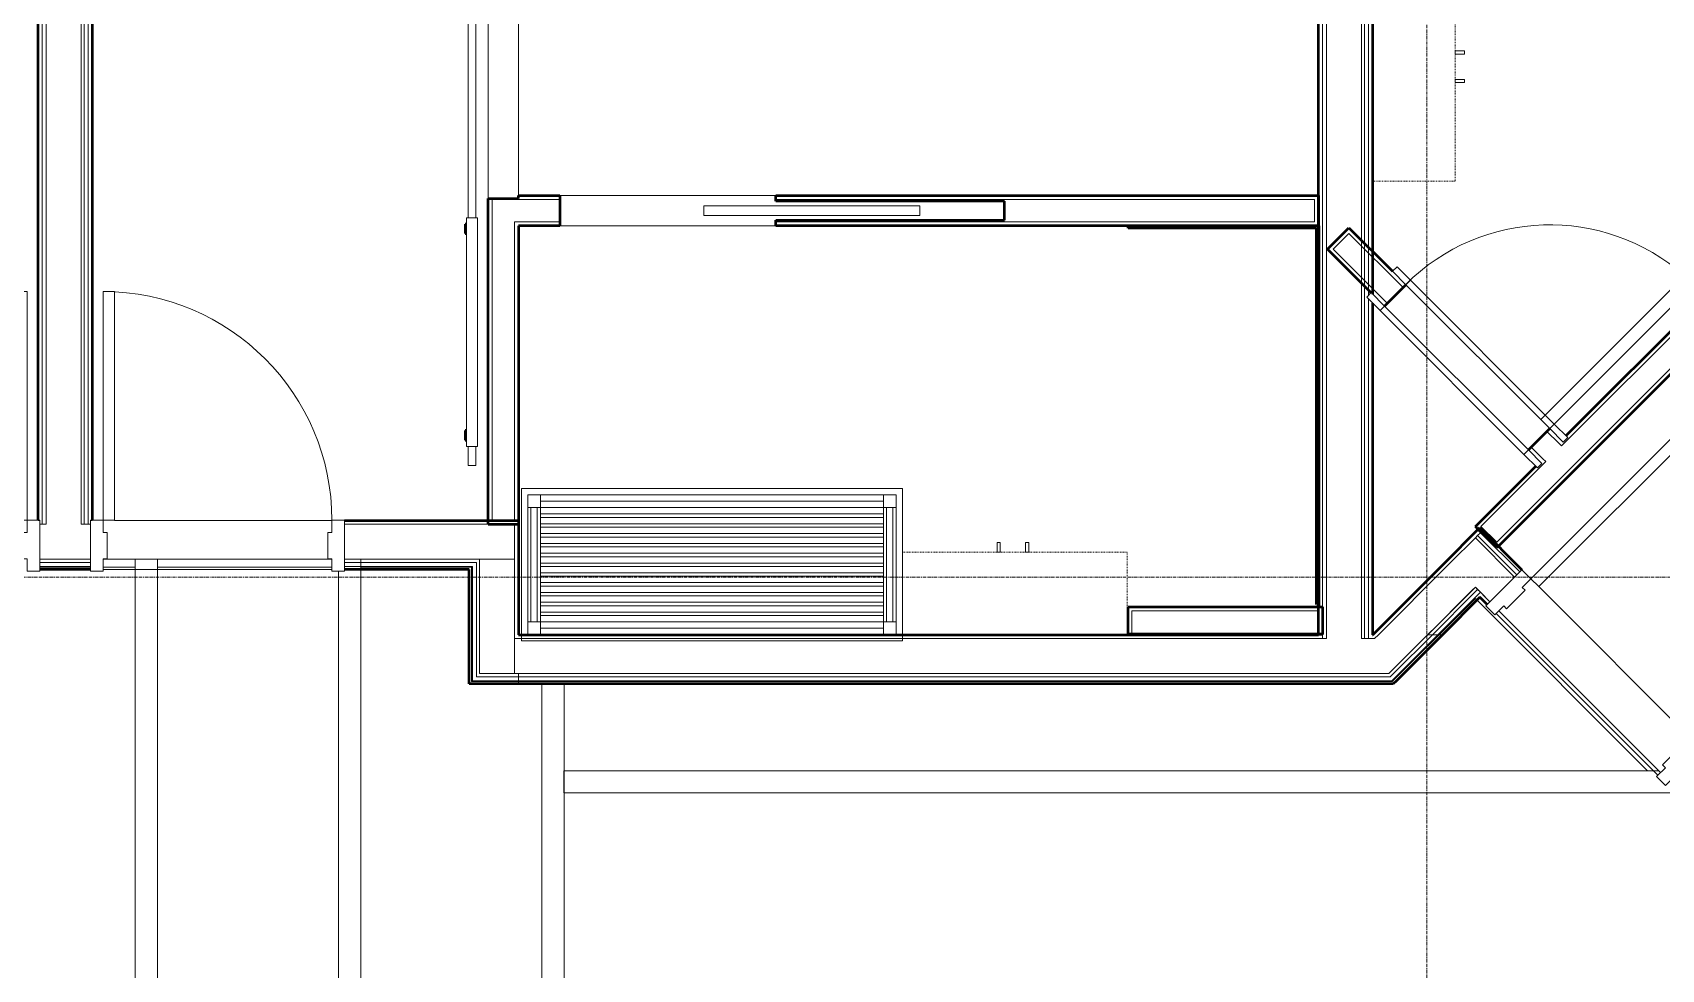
# Model space of a CAD drawing. Header units: inches. Extents: x -4218 to -1830, y 9767 to 12426.
# Drawn here: x -2719.8 to -2463.4, y 10405.5 to 10552.9 of the extents above; entities that cross this region are included whole.
import ezdxf

# ---------------------------------------------------------------- set-up
doc = ezdxf.new("R2010")
doc.units = ezdxf.units.IN
doc.header["$MEASUREMENT"] = 0
doc.linetypes.add('Dash', pattern=[0.25, 0.125, -0.125])
doc.linetypes.add('Grid Line 1_2_', pattern=[0.875, 0.5, -0.125, 0.125, -0.125])
for name, color, linetype, lineweight in [('0-1', 7, 'Continuous', 5), ('0-2', 10, 'Continuous', 9), ('A-DOOR-1', 10, 'Continuous', 9), ('A-DOOR-2', 50, 'Continuous', 20), ('A-DOOR-4', 7, 'Continuous', 50), ('A-DOOR-FRAM-1', 10, 'Continuous', 9), ('A-DOOR-FRAM-3', 50, 'Continuous', 20), ('A-FLOR-3', 192, 'Continuous', 9), ('A-WALL-1', 7, 'Continuous', 50), ('A-WALL-2', 250, 'Continuous', 13), ('A-WALL-3', 10, 'Continuous', 9), ('A-WALL-4', 252, 'Continuous', 9), ('I-WALL-1', 7, 'Continuous', 50), ('I-WALL-2', 10, 'Continuous', 9), ('I-WALL-3', 252, 'Continuous', 9), ('I-WALL-4', 253, 'Continuous', 9), ('Q-CASE-1', 252, 'Continuous', 9), ('Q-CASE-2', 10, 'Continuous', 9), ('Q-CASE-4', 252, 'Dash', 9), ('Q-CASE-7', 10, 'Dash', 9), ('S-BEAM', 12, 'Continuous', 9), ('S-GRID-1', 1, 'Grid Line 1_2_', 9)]:
    doc.layers.add(name, color=color, linetype=linetype, lineweight=lineweight)

# ---------------------------------------------------------------- blocks, each defined once
blk = doc.blocks.new('SWING - SINGLE - FLUSH - 2-10 x 6-8 - PRIVACY-3199407-BACKGROUND - RCP - 2ND FLOOR')
at = {"layer": 'A-DOOR-1'}
blk.add_arc((17, 2.37), 34.07, 93.3657, 180, dxfattribs=at)
at = {"layer": 'A-DOOR-2'}
for p, q in [((15, 2.37), (15, 36.38)), ((17, 36.38), (15, 36.38)), ((17, 2.37), (17, 36.38)), ((17, 2.37), (15, 2.37))]:
    blk.add_line(p, q, dxfattribs=at)
at = {"layer": 'A-DOOR-FRAM-1'}
for p, q in [((-17, 3.37), (-20, 3.37)), ((-20, 2.37), (-20, 3.37)), ((17, 3.37), (-17, 3.37)), ((-17, 2.37), (-17, 3.37)), ((20, 3.37), (17, 3.37)), ((17, 2.37), (17, 3.37)), ((20, 2.37), (20, 3.37)), ((-20, 2.37), (-17, 2.37)), ((-17, 2.37), (17, 2.37)), ((17, 2.37), (20, 2.37)), ((-17, -2.38), (-20, -2.38)), ((-20, -2.38), (-20, -3.38)), ((17, -2.38), (-17, -2.38)), ((-17, -2.38), (-17, -3.38)), ((20, -2.38), (17, -2.38)), ((17, -2.38), (17, -3.38)), ((20, -2.38), (20, -3.38)), ((-20, -3.38), (-17, -3.38)), ((-17, -3.38), (17, -3.38)), ((17, -3.38), (20, -3.38))]:
    blk.add_line(p, q, dxfattribs=at)
blk = doc.blocks.new('SWING - SINGLE - FLUSH - 2-8 x 6-8 - PASSAGE-3199406-BACKGROUND - RCP - 2ND FLOOR')
at = {"layer": 'A-DOOR-1'}
blk.add_arc((16, 2.37), 32.07, 93.5759, 180, dxfattribs=at)
at = {"layer": 'A-DOOR-2'}
for p, q in [((14, 2.37), (14, 34.38)), ((16, 34.38), (14, 34.38)), ((16, 2.37), (16, 34.38)), ((16, 2.37), (14, 2.37))]:
    blk.add_line(p, q, dxfattribs=at)
at = {"layer": 'A-DOOR-FRAM-1'}
for p, q in [((-16, 3.37), (-19, 3.37)), ((-19, 2.37), (-19, 3.37)), ((16, 3.37), (-16, 3.37)), ((-16, 2.37), (-16, 3.37)), ((19, 3.37), (16, 3.37)), ((16, 2.37), (16, 3.37)), ((19, 2.37), (19, 3.37)), ((-19, 2.37), (-16, 2.37)), ((-16, 2.37), (16, 2.37)), ((16, 2.37), (19, 2.37)), ((-16, -2.38), (-19, -2.38)), ((-19, -2.38), (-19, -3.38)), ((16, -2.38), (-16, -2.38)), ((-16, -2.38), (-16, -3.38)), ((19, -2.38), (16, -2.38)), ((16, -2.38), (16, -3.38)), ((19, -2.38), (19, -3.38)), ((-19, -3.38), (-16, -3.38)), ((-16, -3.38), (16, -3.38)), ((16, -3.38), (19, -3.38))]:
    blk.add_line(p, q, dxfattribs=at)
blk = doc.blocks.new('POCKET - FLUSH - 2-10 x 6-8-2882529-BACKGROUND - RCP - 2ND FLOOR')
at = {"layer": 'A-DOOR-2'}
for p, q in [((-39.67, 0.75), (-39.67, -0.75)), ((-5.67, 0.75), (-39.67, 0.75)), ((-5.67, -0.75), (-5.67, 0.75)), ((-39.67, -0.75), (-5.67, -0.75))]:
    blk.add_line(p, q, dxfattribs=at)
blk = doc.blocks.new('BARN - FLUSH - 3-0 x 7-0 BARN DOOR-2961665-BACKGROUND - RCP - 2ND FLOOR')
at = {"layer": 'A-DOOR-1'}
for p, q in [((-57, 5.57), (-60, 5.57)), ((-60, 5.57), (-60, 4.95)), ((-57, 4.07), (-57, 5.82)), ((-57, 5.82), (-21, 5.82)), ((-21, 5.82), (-21, 4.07)), ((21, 5.57), (-21, 5.57)), ((21, 4.95), (21, 5.57)), ((-60, 4.95), (-60, 4.32)), ((-60, 4.32), (-57, 4.32)), ((-21, 4.07), (-57, 4.07)), ((-21, 4.32), (21, 4.32)), ((21, 4.32), (21, 4.95))]:
    blk.add_line(p, q, dxfattribs=at)
at = {"layer": 'A-DOOR-4'}
for p, q in [((-56, 6), (-56, 5.82)), ((-54.5, 6), (-56, 6)), ((-54.5, 5.82), (-54.5, 6)), ((-23.5, 6), (-23.5, 5.82)), ((-22, 6), (-23.5, 6)), ((-22, 5.82), (-22, 6))]:
    blk.add_line(p, q, dxfattribs=at)
blk = doc.blocks.new('300 Series Wall Hung Cabinet_326 - 36_-V76-BACKGROUND - RCP - 2ND FLOOR')
at = {"layer": 'Q-CASE-2'}
for p, q in [((-2.01, -13.19), (-2.5, -13.19)), ((-2.5, -13.19), (-2.5, -14.69)), ((-2.5, -14.69), (-2.01, -14.69)), ((-2.01, -14.69), (-2.01, -13.19)), ((2.49, -13.19), (2, -13.19)), ((2, -13.19), (2, -14.69)), ((2, -14.69), (2.49, -14.69)), ((2.49, -14.69), (2.49, -13.19))]:
    blk.add_line(p, q, dxfattribs=at)
at = {"layer": 'Q-CASE-4'}
blk.add_line((18, -0.19), (-18, -0.19), dxfattribs=at)
at = {"layer": 'Q-CASE-7'}
for p, q in [((-18, -0.19), (-18, -13.19)), ((-18, -13.19), (18, -13.19))]:
    blk.add_line(p, q, dxfattribs=at)
blk = doc.blocks.new('Bath Vanity - Bath Vanity 60_-V78-BACKGROUND - RCP - 2ND FLOOR')
at = {"layer": 'Q-CASE-1'}
for p, q in [((-29.26, -1), (-29.26, 0)), ((-29.26, 0), (30.74, 0)), ((30.74, 0), (30.74, -0.37)), ((30.74, -0.37), (30.74, -1))]:
    blk.add_line(p, q, dxfattribs=at)
at = {"layer": 'Q-CASE-2'}
for p, q in [((-29.26, -24), (-29.26, -1)), ((-28.26, -3), (-28.26, -1)), ((-28.26, -1), (-26.26, -1)), ((27.74, -1), (-26.26, -1)), ((-26.26, -1), (-26.26, -3)), ((27.74, -2), (-26.26, -2)), ((27.74, -3), (27.74, -1)), ((27.74, -1), (29.74, -1)), ((29.74, -1), (29.74, -3)), ((30.74, -1), (30.74, -24)), ((-28.26, -3), (-28.26, -21)), ((-26.26, -3), (-28.26, -3)), ((-27.76, -3), (-27.76, -21)), ((-26.76, -3), (-26.76, -21)), ((27.74, -3), (-26.26, -3)), ((-26.26, -3), (-26.26, -21)), ((-26.26, -4), (27.74, -4)), ((27.74, -4.55), (-26.26, -4.55)), ((27.74, -3), (27.74, -21)), ((29.74, -3), (27.74, -3)), ((28.24, -3), (28.24, -21)), ((29.24, -3), (29.24, -21)), ((29.74, -3), (29.74, -21)), ((-26.26, -5.55), (27.74, -5.55)), ((27.74, -6.09), (-26.26, -6.09)), ((-26.26, -7.09), (27.74, -7.09)), ((27.74, -7.64), (-26.26, -7.64)), ((-26.26, -8.64), (27.74, -8.64)), ((27.74, -9.18), (-26.26, -9.18)), ((-26.26, -10.18), (27.74, -10.18)), ((27.74, -10.73), (-26.26, -10.73)), ((-26.26, -11.73), (27.74, -11.73)), ((27.74, -12.27), (-26.26, -12.27)), ((-26.26, -13.27), (27.74, -13.27)), ((27.74, -13.82), (-26.26, -13.82)), ((-26.26, -14.82), (27.74, -14.82)), ((27.74, -15.36), (-26.26, -15.36)), ((-26.26, -16.36), (27.74, -16.36)), ((27.74, -16.91), (-26.26, -16.91)), ((-26.26, -17.91), (27.74, -17.91)), ((27.74, -18.45), (-26.26, -18.45)), ((-26.26, -19.45), (27.74, -19.45)), ((27.74, -20), (-26.26, -20)), ((-28.26, -23), (-28.26, -21)), ((-28.26, -21), (-26.26, -21)), ((-26.26, -23), (-28.26, -23)), ((-26.26, -21), (27.74, -21)), ((-26.26, -21), (-26.26, -23)), ((27.74, -22), (-26.26, -22)), ((27.74, -23), (-26.26, -23)), ((27.74, -23), (27.74, -21)), ((27.74, -21), (29.74, -21)), ((29.74, -23), (27.74, -23)), ((29.74, -21), (29.74, -23)), ((30.74, -24), (-29.26, -24))]:
    blk.add_line(p, q, dxfattribs=at)
blk = doc.blocks.new('300 Series Wall Hung Cabinet_326 - 36_-V92-BACKGROUND - RCP - 2ND FLOOR')
at = {"layer": 'Q-CASE-2'}
for p, q in [((-2.01, -13.19), (-2.5, -13.19)), ((-2.5, -13.19), (-2.5, -14.69)), ((-2.5, -14.69), (-2.01, -14.69)), ((-2.01, -14.69), (-2.01, -13.19)), ((2.49, -13.19), (2, -13.19)), ((2, -13.19), (2, -14.69)), ((2, -14.69), (2.49, -14.69)), ((2.49, -14.69), (2.49, -13.19))]:
    blk.add_line(p, q, dxfattribs=at)
at = {"layer": 'Q-CASE-7'}
for p, q in [((17.37, -0.19), (-18, -0.19)), ((-18, -0.19), (-18, -13.19)), ((-18, -13.19), (17.37, -13.19))]:
    blk.add_line(p, q, dxfattribs=at)
blk = doc.blocks.new('CTR - 1st Phase - Unit Layouts_rvt-1-BACKGROUND - RCP - 2ND FLOOR')
at = {"layer": 'A-WALL-1'}
for p, q in [((-2648.1, 10475.52), (-2648.1, 10526.8)), ((-2648.1, 10526.8), (-2643.35, 10526.8)), ((-2643.35, 10526.8), (-2643.35, 10527.29)), ((-2643.35, 10527.29), (-2636.83, 10527.29)), ((-2636.83, 10527.29), (-2636.83, 10522.54)), ((-2602.83, 10526.42), (-2602.83, 10527.29)), ((-2602.83, 10527.29), (-2517.37, 10527.29)), ((-2566.83, 10526.42), (-2602.83, 10526.42)), ((-2566.83, 10523.42), (-2566.83, 10526.42)), ((-2517.37, 10527.29), (-2517.37, 10526.67)), ((-2517.37, 10526.67), (-2517.37, 10523.17)), ((-2643.35, 10522.54), (-2643.35, 10475.52)), ((-2636.83, 10522.54), (-2643.35, 10522.54)), ((-2602.83, 10522.54), (-2602.83, 10523.42)), ((-2602.83, 10523.42), (-2566.83, 10523.42)), ((-2517.37, 10522.54), (-2602.83, 10522.54)), ((-2547.34, 10522.54), (-2517.71, 10522.54)), ((-2547.34, 10522.17), (-2547.34, 10522.54)), ((-2517.71, 10522.54), (-2517.34, 10522.54)), ((-2517.37, 10523.17), (-2517.37, 10522.54)), ((-2517.34, 10522.54), (-2517.34, 10462.54)), ((-2517.71, 10522.17), (-2547.34, 10522.17)), ((-2517.71, 10462.92), (-2517.71, 10522.17)), ((-2515.51, 10519.31), (-2513.03, 10521.78)), ((-2513.03, 10521.78), (-2512.59, 10522.22)), ((-2512.59, 10522.22), (-2505.73, 10515.36)), ((-2515.95, 10518.86), (-2515.51, 10519.31)), ((-2509.09, 10512), (-2515.95, 10518.86)), ((-2478.42, 10489.46), (-2452.23, 10515.65)), ((-2503.61, 10513.24), (-2506.97, 10509.88)), ((-2448.87, 10512.29), (-2489.33, 10471.83)), ((-2484.34, 10487.25), (-2480.98, 10490.61)), ((-2492.69, 10475.19), (-2483.19, 10484.69)), ((-2647.47, 10475.52), (-2648.1, 10475.52)), ((-2643.97, 10475.52), (-2647.47, 10475.52)), ((-2643.35, 10475.52), (-2643.97, 10475.52)), ((-2492.25, 10474.74), (-2492.69, 10475.19)), ((-2489.77, 10472.27), (-2492.25, 10474.74)), ((-2489.33, 10471.83), (-2489.77, 10472.27)), ((-2547.37, 10461.92), (-2547.37, 10462.54)), ((-2547.37, 10462.54), (-2516.75, 10462.54)), ((-2547.37, 10458.42), (-2547.37, 10461.92)), ((-2517.34, 10462.54), (-2517.71, 10462.54)), ((-2516.75, 10462.54), (-2516.75, 10461.92)), ((-2516.75, 10461.92), (-2516.75, 10458.42)), ((-2547.37, 10458.17), (-2547.37, 10458.42)), ((-2516.75, 10458.42), (-2516.75, 10458.17)), ((-2516.75, 10458.17), (-2547.37, 10458.17))]:
    blk.add_line(p, q, dxfattribs=at)
at = {"layer": 'A-WALL-2'}
for p, q in [((-2647.47, 10476.15), (-2647.47, 10526.8)), ((-2643.97, 10526.67), (-2643.97, 10526.8)), ((-2643.35, 10526.67), (-2643.97, 10526.67)), ((-2643.35, 10526.67), (-2636.83, 10526.67)), ((-2602.83, 10526.67), (-2518, 10526.67)), ((-2518, 10526.67), (-2518, 10523.17)), ((-2643.97, 10476.15), (-2643.97, 10523.17)), ((-2643.35, 10523.17), (-2643.97, 10523.17)), ((-2643.35, 10523.17), (-2636.83, 10523.17)), ((-2602.83, 10523.17), (-2518, 10523.17)), ((-2515.07, 10518.86), (-2512.59, 10521.34)), ((-2512.59, 10521.34), (-2504.05, 10512.8)), ((-2515.07, 10518.86), (-2506.52, 10510.32)), ((-2447.19, 10514.85), (-2489.33, 10472.71)), ((-2449.66, 10517.33), (-2479.12, 10487.87)), ((-2481.42, 10490.17), (-2479.56, 10488.31)), ((-2483.9, 10487.69), (-2482.04, 10485.84)), ((-2479.56, 10488.31), (-2479.12, 10487.87)), ((-2481.6, 10485.4), (-2491.81, 10475.19)), ((-2482.04, 10485.84), (-2481.6, 10485.4)), ((-2643.97, 10476.15), (-2647.47, 10476.15)), ((-2489.33, 10472.71), (-2491.81, 10475.19)), ((-2546.75, 10458.42), (-2546.75, 10461.92)), ((-2546.75, 10461.92), (-2517.37, 10461.92)), ((-2517.37, 10461.92), (-2517.37, 10458.42)), ((-2547.37, 10458.42), (-2546.75, 10458.42)), ((-2547.37, 10458.42), (-2546.75, 10458.42)), ((-2546.75, 10458.42), (-2517.37, 10458.42)), ((-2517.37, 10458.42), (-2516.75, 10458.42)), ((-2517.37, 10458.42), (-2516.75, 10458.42))]:
    blk.add_line(p, q, dxfattribs=at)
at = {"layer": 'A-WALL-3'}
for p, q in [((-2648.1, 10562.8), (-2648.1, 10526.8)), ((-2643.35, 10527.29), (-2643.35, 10562.8)), ((-2602.83, 10527.29), (-2636.83, 10527.29)), ((-2636.83, 10522.54), (-2602.83, 10522.54)), ((-2480.98, 10490.61), (-2503.61, 10513.24)), ((-2506.97, 10509.88), (-2484.34, 10487.25))]:
    blk.add_line(p, q, dxfattribs=at)
at = {"layer": 'A-WALL-4'}
for p, q in [((-2643.35, 10526.8), (-2648.1, 10526.8)), ((-2643.35, 10526.8), (-2643.35, 10527.29)), ((-2636.83, 10522.54), (-2636.83, 10527.29)), ((-2602.83, 10527.29), (-2602.83, 10526.42)), ((-2602.83, 10526.42), (-2566.83, 10526.42)), ((-2566.83, 10526.42), (-2566.83, 10523.42)), ((-2566.83, 10523.42), (-2602.83, 10523.42)), ((-2602.83, 10523.42), (-2602.83, 10522.54)), ((-2506.97, 10509.88), (-2503.61, 10513.24)), ((-2484.34, 10487.25), (-2480.98, 10490.61))]:
    blk.add_line(p, q, dxfattribs=at)
at = {"layer": '0-2'}
for name, p, rotation in [('SWING - SINGLE - FLUSH - 2-10 x 6-8 - PRIVACY-3199407-BACKGROUND - RCP - 2ND FLOOR', (-2436.41, 10528.11), 44.99999999996775), ('BARN - FLUSH - 3-0 x 7-0 BARN DOOR-2961665-BACKGROUND - RCP - 2ND FLOOR', (-2645.72, 10544.8), 89.99999999995667), ('300 Series Wall Hung Cabinet_326 - 36_-V76-BACKGROUND - RCP - 2ND FLOOR', (-2509.06, 10547.57), 89.99999999995785), ('SWING - SINGLE - FLUSH - 2-8 x 6-8 - PASSAGE-3199406-BACKGROUND - RCP - 2ND FLOOR', (-2493.97, 10500.25), 314.9999999999997), ('POCKET - FLUSH - 2-10 x 6-8-2882529-BACKGROUND - RCP - 2ND FLOOR', (-2619.83, 10524.92), 180), ('Bath Vanity - Bath Vanity 60_-V78-BACKGROUND - RCP - 2ND FLOOR', (-2612.14, 10457.17), 180), ('300 Series Wall Hung Cabinet_326 - 36_-V92-BACKGROUND - RCP - 2ND FLOOR', (-2565.5, 10457.98), 180)]:
    blk.add_blockref(name, p, dxfattribs=dict(at, rotation=rotation))
blk = doc.blocks.new('HOLLOW METAL - UNIT DOOR-2191977-BACKGROUND - RCP - 2ND FLOOR')
at = {"layer": 'A-DOOR-1'}
blk.add_arc((18, -4.125), 36, 180, 270, dxfattribs=at)
at = {"layer": 'A-DOOR-2'}
for p, q in [((16.25, -4.125), (18, -4.125)), ((16.25, -40.125), (16.25, -4.125)), ((18, -4.125), (18, -40.125)), ((18, -40.125), (16.25, -40.125))]:
    blk.add_line(p, q, dxfattribs=at)
at = {"layer": 'A-DOOR-FRAM-3'}
for p, q in [((-20, 3.875), (-18, 3.875)), ((-20, -4.125), (-20, 3.875)), ((-18, 3.875), (-18, 1.9375)), ((18, 3.875), (20, 3.875)), ((18, 1.9375), (18, 3.875)), ((20, 3.875), (20, -4.125)), ((-18, 1.9375), (-17.375, 1.9375)), ((-17.375, 1.9375), (-17.375, -2.1875)), ((17.375, 1.9375), (18, 1.9375)), ((17.375, -2.1875), (17.375, 1.9375)), ((-18, -2.1875), (-18, -4.125)), ((-17.375, -2.1875), (-18, -2.1875)), ((18, -2.1875), (17.375, -2.1875)), ((18, -4.125), (18, -2.1875)), ((-18, -4.125), (-20, -4.125)), ((20, -4.125), (18, -4.125))]:
    blk.add_line(p, q, dxfattribs=at)
blk = doc.blocks.new('HOLLOW METAL - UNIT DOOR-2191978-BACKGROUND - RCP - 2ND FLOOR')
at = {"layer": 'A-DOOR-1'}
blk.add_arc((18, 4.125), 36, 90, 180, dxfattribs=at)
at = {"layer": 'A-DOOR-2'}
for p, q in [((18, 40.125), (16.25, 40.125)), ((16.25, 40.125), (16.25, 4.125)), ((18, 4.125), (18, 40.125)), ((16.25, 4.125), (18, 4.125))]:
    blk.add_line(p, q, dxfattribs=at)
at = {"layer": 'A-DOOR-FRAM-3'}
for p, q in [((-18, 4.125), (-20, 4.125)), ((-20, 4.125), (-20, -3.875)), ((-18, 2.1875), (-18, 4.125)), ((18, 4.125), (18, 2.1875)), ((20, 4.125), (18, 4.125)), ((20, -3.875), (20, 4.125)), ((-17.375, 2.1875), (-18, 2.1875)), ((-17.375, -1.9375), (-17.375, 2.1875)), ((18, 2.1875), (17.375, 2.1875)), ((17.375, 2.1875), (17.375, -1.9375)), ((-18, -3.875), (-18, -1.9375)), ((-18, -1.9375), (-17.375, -1.9375)), ((17.375, -1.9375), (18, -1.9375)), ((18, -1.9375), (18, -3.875)), ((-20, -3.875), (-18, -3.875)), ((18, -3.875), (20, -3.875))]:
    blk.add_line(p, q, dxfattribs=at)
blk = doc.blocks.new('CTR - 1st Phase - Common Walls_rvt-1-BACKGROUND - RCP - 2ND FLOOR')
at = {"layer": 'A-WALL-2'}
for p, q in [((-2718.35, 10476.16), (-2718.35, 10843.14)), ((-2717.72, 10476.16), (-2717.72, 10843.14)), ((-2712.22, 10476.16), (-2712.22, 10843.14)), ((-2711.72, 10476.16), (-2711.72, 10843.14)), ((-2711.1, 10476.16), (-2711.1, 10843.14)), ((-2516.75, 10458.16), (-2516.75, 10843.14)), ((-2516.12, 10458.16), (-2516.12, 10843.14)), ((-2510.62, 10458.16), (-2510.62, 10843.14)), ((-2510.12, 10458.16), (-2510.12, 10843.14)), ((-2509.5, 10511.59), (-2509.5, 10843.14)), ((-2509.5, 10458.16), (-2509.5, 10511)), ((-2718.72, 10475.54), (-2718.35, 10475.54)), ((-2718.35, 10475.54), (-2718.35, 10476.16)), ((-2718.35, 10475.54), (-2717.72, 10475.54)), ((-2718.35, 10475.54), (-2717.72, 10475.54)), ((-2717.72, 10475.54), (-2717.72, 10476.16)), ((-2712.22, 10475.54), (-2712.22, 10476.16)), ((-2712.22, 10475.54), (-2711.72, 10475.54)), ((-2712.22, 10475.54), (-2711.72, 10475.54)), ((-2711.72, 10475.54), (-2711.72, 10476.16)), ((-2711.72, 10475.54), (-2711.1, 10475.54)), ((-2711.72, 10475.54), (-2711.1, 10475.54)), ((-2711.1, 10475.54), (-2711.1, 10476.16)), ((-2711.1, 10475.54), (-2710.72, 10475.54)), ((-2670.72, 10475.54), (-2643.97, 10475.54)), ((-2643.97, 10470.04), (-2643.97, 10475.54)), ((-2492.34, 10473.77), (-2492.69, 10473.42)), ((-2491.9, 10474.21), (-2492.34, 10473.77)), ((-2492.34, 10473.77), (-2486.15, 10467.58)), ((-2491.9, 10474.21), (-2485.71, 10468.03)), ((-2492.69, 10473.42), (-2496.58, 10469.53)), ((-2492.69, 10473.42), (-2486.5, 10467.23)), ((-2718.72, 10470.04), (-2710.72, 10470.04)), ((-2718.72, 10469.54), (-2710.72, 10469.54)), ((-2718.72, 10468.91), (-2710.72, 10468.91)), ((-2670.72, 10470.04), (-2649.47, 10470.04)), ((-2670.72, 10469.54), (-2649.97, 10469.54)), ((-2670.72, 10468.91), (-2650.6, 10468.91)), ((-2650.6, 10468.41), (-2650.6, 10468.91)), ((-2649.97, 10468.91), (-2649.97, 10469.54)), ((-2649.97, 10468.41), (-2649.97, 10468.91)), ((-2649.47, 10469.54), (-2649.47, 10470.04)), ((-2649.47, 10468.41), (-2649.47, 10469.54)), ((-2643.97, 10468.41), (-2643.97, 10470.04)), ((-2497.02, 10469.09), (-2507.95, 10458.16)), ((-2496.58, 10469.53), (-2497.02, 10469.09)), ((-2650.6, 10450.91), (-2650.6, 10468.41)), ((-2649.97, 10451.54), (-2649.97, 10468.41)), ((-2649.47, 10452.04), (-2649.47, 10468.41)), ((-2643.97, 10457.54), (-2643.97, 10468.41)), ((-2493.13, 10465.2), (-2500.17, 10458.16)), ((-2492.78, 10464.84), (-2499.46, 10458.16)), ((-2492.34, 10464.4), (-2498.58, 10458.16)), ((-2492.69, 10465.64), (-2493.13, 10465.2)), ((-2492.34, 10465.29), (-2492.78, 10464.84)), ((-2492.69, 10465.64), (-2492.34, 10465.29)), ((-2492.34, 10465.29), (-2492.69, 10465.64)), ((-2492.34, 10465.29), (-2491.9, 10464.84)), ((-2491.9, 10464.84), (-2492.34, 10465.29)), ((-2491.9, 10464.84), (-2492.34, 10464.4)), ((-2491.9, 10464.84), (-2490.39, 10463.34)), ((-2643.97, 10457.54), (-2643.35, 10457.54)), ((-2643.35, 10457.54), (-2516.75, 10457.54)), ((-2516.75, 10457.54), (-2516.75, 10458.16)), ((-2516.75, 10457.54), (-2516.12, 10457.54)), ((-2516.75, 10457.54), (-2516.12, 10457.54)), ((-2516.12, 10457.54), (-2516.12, 10458.16)), ((-2510.62, 10457.54), (-2510.62, 10458.16)), ((-2510.62, 10457.54), (-2510.12, 10457.54)), ((-2510.62, 10457.54), (-2510.12, 10457.54)), ((-2510.12, 10457.54), (-2510.12, 10458.16)), ((-2510.12, 10457.54), (-2509.5, 10457.54)), ((-2510.12, 10457.54), (-2509.5, 10457.54)), ((-2509.5, 10457.54), (-2509.5, 10458.16)), ((-2509.5, 10457.54), (-2508.57, 10457.54)), ((-2508.57, 10457.54), (-2507.95, 10458.16)), ((-2506.29, 10452.04), (-2500.79, 10457.54)), ((-2505.59, 10452.04), (-2499.46, 10458.16)), ((-2505.2, 10451.54), (-2498.58, 10458.16)), ((-2500.79, 10457.54), (-2500.17, 10458.16)), ((-2650.6, 10450.91), (-2649.97, 10450.91)), ((-2649.97, 10451.54), (-2649.47, 10451.54)), ((-2649.97, 10450.91), (-2643.35, 10450.91)), ((-2649.47, 10452.04), (-2643.97, 10452.04)), ((-2649.47, 10451.54), (-2643.35, 10451.54)), ((-2643.97, 10452.04), (-2643.35, 10452.04)), ((-2643.35, 10452.04), (-2506.29, 10452.04)), ((-2643.35, 10451.54), (-2506.09, 10451.54)), ((-2643.35, 10450.91), (-2505.83, 10450.91)), ((-2506.09, 10451.54), (-2505.59, 10452.04)), ((-2505.83, 10450.91), (-2505.2, 10451.54))]:
    blk.add_line(p, q, dxfattribs=at)
at = {"layer": 'I-WALL-1'}
for p, q in [((-2718.97, 10476.16), (-2718.97, 10843.14)), ((-2710.47, 10843.14), (-2710.47, 10476.16)), ((-2517.37, 10458.16), (-2517.37, 10843.14)), ((-2508.87, 10566.57), (-2508.87, 10511.79)), ((-2508.87, 10510.37), (-2508.87, 10458.16)), ((-2670.72, 10476.16), (-2643.35, 10476.16)), ((-2643.35, 10476.16), (-2643.35, 10475.54)), ((-2643.35, 10475.54), (-2643.35, 10468.41)), ((-2497.46, 10469.53), (-2492.34, 10474.66)), ((-2492.34, 10474.66), (-2491.98, 10475.01)), ((-2491.98, 10475.01), (-2485.36, 10468.38)), ((-2508.83, 10458.16), (-2497.46, 10469.53)), ((-2710.72, 10468.41), (-2718.72, 10468.41)), ((-2651.1, 10468.41), (-2670.72, 10468.41)), ((-2651.1, 10450.41), (-2651.1, 10468.41)), ((-2643.35, 10468.41), (-2643.35, 10458.16)), ((-2491.98, 10464.05), (-2497.87, 10458.16)), ((-2490.84, 10462.9), (-2491.98, 10464.05)), ((-2643.35, 10458.16), (-2517.37, 10458.16)), ((-2508.87, 10458.16), (-2508.83, 10458.16)), ((-2497.87, 10458.16), (-2505.12, 10450.91)), ((-2505.12, 10450.91), (-2505.62, 10450.41)), ((-2650.6, 10450.41), (-2651.1, 10450.41)), ((-2643.35, 10450.41), (-2650.6, 10450.41)), ((-2505.62, 10450.41), (-2643.35, 10450.41))]:
    blk.add_line(p, q, dxfattribs=at)
at = {"layer": 'I-WALL-2'}
for p, q in [((-2672.72, 10476.16), (-2706.97, 10476.16)), ((-2708.72, 10468.41), (-2672.72, 10468.41)), ((-2458.49, 10441.51), (-2482.7, 10465.73)), ((-2489.42, 10461.49), (-2463.97, 10436.03))]:
    blk.add_line(p, q, dxfattribs=at)
at = {"layer": 'I-WALL-3'}
for p, q in [((-2710.72, 10468.41), (-2718.72, 10468.41)), ((-2672.72, 10468.41), (-2708.72, 10468.41)), ((-2651.1, 10468.41), (-2670.72, 10468.41)), ((-2651.1, 10450.41), (-2651.1, 10468.41)), ((-2491.98, 10464.05), (-2497.87, 10458.16)), ((-2490.84, 10462.9), (-2491.98, 10464.05)), ((-2463.97, 10436.03), (-2489.42, 10461.49)), ((-2505.62, 10450.41), (-2497.87, 10458.16)), ((-2651.1, 10450.41), (-2643.35, 10450.41)), ((-2505.62, 10450.41), (-2643.35, 10450.41))]:
    blk.add_line(p, q, dxfattribs=at)
at = {"layer": 'I-WALL-4'}
for p, q in [((-2718.72, 10476.16), (-2718.97, 10476.16)), ((-2710.47, 10476.16), (-2710.72, 10476.16)), ((-2670.72, 10476.16), (-2670.72, 10468.41)), ((-2485.36, 10468.38), (-2487.51, 10466.23)), ((-2500.17, 10458.16), (-2497.87, 10458.16)), ((-2500.17, 10458.16), (-2497.87, 10458.16)), ((-2643.35, 10452.04), (-2643.35, 10450.41)), ((-2643.35, 10452.04), (-2643.35, 10450.41))]:
    blk.add_line(p, q, dxfattribs=at)
at = {"layer": '0-2'}
blk.add_blockref('HOLLOW METAL - UNIT DOOR-2191978-BACKGROUND - RCP - 2ND FLOOR', (-2738.72, 10472.04), dxfattribs=at)
for p, rotation in [((-2690.72, 10472.04), 180), ((-2474.13, 10451.32), 134.9999999999909)]:
    blk.add_blockref('HOLLOW METAL - UNIT DOOR-2191977-BACKGROUND - RCP - 2ND FLOOR', p, dxfattribs=dict(at, rotation=rotation))
blk = doc.blocks.new('Dimension Lumber - LVL - 3_5X5_5-V223-BACKGROUND - RCP - 2ND FLOOR')
at = {"layer": 'S-BEAM'}
for p, q in [((-45.37, 1.75), (-45.37, -1.75)), ((-45.37, 1.75), (-45.1, 1.75)), ((-45.1, 1.75), (-33.76, 1.75)), ((-31.39, 1.75), (-29.63, 1.75)), ((-27.27, 1.75), (-25.39, 1.75)), ((-23.02, 1.75), (42.15, 1.75)), ((42.15, 1.75), (43.78, 1.75)), ((-45.37, -1.75), (-45.1, -1.75)), ((-45.1, -1.75), (-33.76, -1.75)), ((-31.39, -1.75), (-29.63, -1.75)), ((-27.27, -1.75), (-25.39, -1.75)), ((-23.02, -1.75), (42.15, -1.75)), ((42.15, -1.75), (43.78, -1.75))]:
    blk.add_line(p, q, dxfattribs=at)
blk = doc.blocks.new('Dimension Lumber - LVL - 3_5X5_5-V224-BACKGROUND - RCP - 2ND FLOOR')
at = {"layer": 'S-BEAM'}
for p, q in [((-45.37, 1.75), (-45.37, -1.75)), ((-45.37, 1.75), (-45.1, 1.75)), ((-45.1, 1.75), (-33.76, 1.75)), ((-31.39, 1.75), (-29.63, 1.75)), ((-27.27, 1.75), (-25.39, 1.75)), ((-23.02, 1.75), (41.9, 1.75)), ((-45.37, -1.75), (-45.1, -1.75)), ((-45.1, -1.75), (-33.76, -1.75)), ((-31.39, -1.75), (-29.63, -1.75)), ((-27.27, -1.75), (-25.39, -1.75)), ((-23.02, -1.75), (42.15, -1.75)), ((42.15, -1.75), (43.78, -1.75))]:
    blk.add_line(p, q, dxfattribs=at)
blk = doc.blocks.new('Dimension Lumber - LVL - 3_5X5_5-2692983-BACKGROUND - RCP - 2ND FLOOR')
at = {"layer": 'S-BEAM'}
for p, q in [((-88.8, 1.75), (-87.95, 1.75)), ((-87.95, 1.75), (87.05, 1.75)), ((87.05, -1.75), (87.05, 1.75)), ((-85.34, -1.75), (-84.45, -1.75)), ((-84.45, -1.75), (87.05, -1.75))]:
    blk.add_line(p, q, dxfattribs=at)
blk = doc.blocks.new('Dimension Lumber - LVL - 3_5X5_5-V250-BACKGROUND - RCP - 2ND FLOOR')
at = {"layer": 'S-BEAM'}
for p, q in [((-34.76, 1.75), (-34.76, -0.97)), ((-34.76, 1.75), (-34.49, 1.75)), ((-34.49, 1.75), (-23.15, 1.75)), ((-20.78, 1.75), (-19.02, 1.75)), ((-16.65, 1.75), (-14.78, 1.75)), ((-12.41, 1.75), (34.76, 1.75)), ((34.76, -1.75), (34.76, 1.75)), ((-34.76, -0.97), (-34.76, -1.75)), ((-34.76, -1.75), (-23.15, -1.75)), ((-20.78, -1.75), (-19.02, -1.75)), ((-16.65, -1.75), (-14.78, -1.75)), ((-12.41, -1.75), (34.76, -1.75))]:
    blk.add_line(p, q, dxfattribs=at)

msp = doc.modelspace()

# ---------------------------------------------------------------- linework, layer by layer
at = {"layer": 'A-FLOR-3'}
for p, q in [((-2710.72, 10470.04), (-2718.72, 10470.04)), ((-2718.72, 10468.79), (-2710.72, 10468.79)), ((-2672.72, 10470.04), (-2708.72, 10470.04)), ((-2708.72, 10468.79), (-2703.67, 10468.79)), ((-2700.17, 10468.79), (-2672.72, 10468.79)), ((-2643.97, 10470.04), (-2670.72, 10470.04)), ((-2668.17, 10468.79), (-2650.72, 10468.79)), ((-2650.72, 10468.79), (-2650.72, 10450.79)), ((-2643.97, 10452.04), (-2643.97, 10470.04)), ((-2492.69, 10465.64), (-2506.29, 10452.04)), ((-2500.19, 10456.37), (-2492.69, 10463.87)), ((-2490.39, 10463.34), (-2492.69, 10465.64)), ((-2492.69, 10463.87), (-2465.56, 10436.74)), ((-2463.52, 10436.47), (-2488.98, 10461.93)), ((-2505.77, 10450.79), (-2500.21, 10456.35)), ((-2650.72, 10450.79), (-2505.77, 10450.79)), ((-2506.29, 10452.04), (-2643.97, 10452.04))]:
    msp.add_line(p, q, dxfattribs=at)
at = {"layer": 'S-GRID-1'}
for p, q in [((-2500.32, 9836.18), (-2500.32, 12376.81)), ((-1830.2, 10467.19), (-4168.71, 10467.19))]:
    msp.add_line(p, q, dxfattribs=at)

# ---------------------------------------------------------------- block references
at = {"layer": '0-1'}
for name in ['CTR - 1st Phase - Unit Layouts_rvt-1-BACKGROUND - RCP - 2ND FLOOR', 'CTR - 1st Phase - Common Walls_rvt-1-BACKGROUND - RCP - 2ND FLOOR']:
    msp.add_blockref(name, (0, 0), dxfattribs=at)
at = {"layer": 'S-BEAM'}
for name, p, rotation in [('Dimension Lumber - LVL - 3_5X5_5-V223-BACKGROUND - RCP - 2ND FLOOR', (-2701.92, 10426.26), 90.00000000000064), ('Dimension Lumber - LVL - 3_5X5_5-V224-BACKGROUND - RCP - 2ND FLOOR', (-2669.92, 10426.26), 90.00000000000064), ('Dimension Lumber - LVL - 3_5X5_5-V250-BACKGROUND - RCP - 2ND FLOOR', (-2637.92, 10415.65), 90.00000000000057), ('Dimension Lumber - LVL - 3_5X5_5-2692983-BACKGROUND - RCP - 2ND FLOOR', (-2549.13, 10434.99), 180)]:
    msp.add_blockref(name, p, dxfattribs=dict(at, rotation=rotation))

doc.saveas('drawing.dxf')
